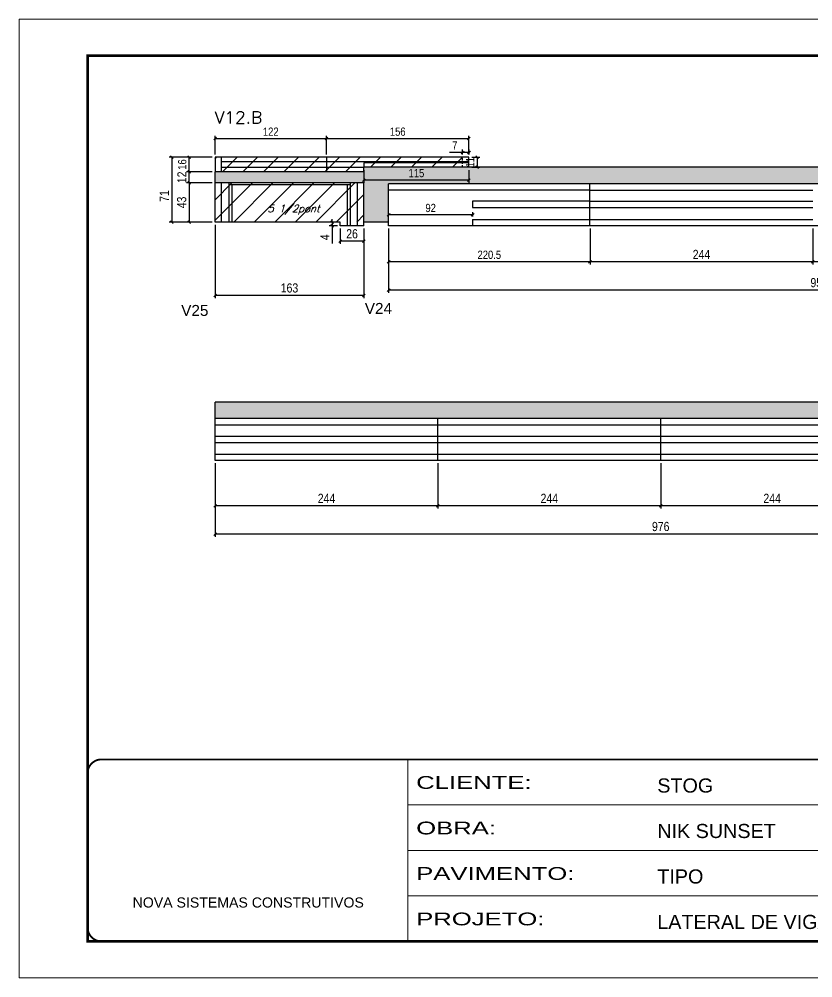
# Model space of a CAD drawing. Extents: x -10448 to -1189, y -11772 to 17235.
# Drawn here: x -7265 to -6396, y 11200 to 12250 of the extents above; entities that cross this region are included whole.
import ezdxf

# ---------------------------------------------------------------- set-up
doc = ezdxf.new("R2010")
doc.units = 0
for name, pattern in [('CONTINUO', [0]), ('DASHED', [0.75, 0.5, -0.25]), ('HIDDEN', [0.375, 0.25, -0.125])]:
    doc.linetypes.add(name, pattern=pattern)
for name, color, linetype in [('5', 5, 'Continuous'), ('COTA', 241, 'Continuous'), ('Painéis', 200, 'Continuous'), ('Reaproveitamento', 251, 'Continuous'), ('SARR_2.2x7', 40, 'Continuous'), ('SARR_3.5x7', 81, 'Continuous'), ('SARR_EDITAR', 141, 'Continuous'), ('texto', 7, 'Continuous')]:
    doc.layers.add(name, color=color, linetype=linetype)
for name, color, linetype, lineweight in [('Folhas', 255, 'Continuous', 9), ('SARRAFO DE PRESSAO', 251, 'DASHED', 9), ('Texto Seção', 7, 'Continuous', 15)]:
    doc.layers.add(name, color=color, linetype=linetype, lineweight=lineweight)
doc.styles.add('ARIAL', font='arial.ttf')
doc.styles.add('COTA TECNICA', font='techl___.ttf', dxfattribs={"height": 10})
doc.styles.add('COTA TECNICA-50', font='techl___.ttf', dxfattribs={"height": 9})
doc.styles.add('REGUA-120', font='ROMANS.shx', dxfattribs={"height": 15})
doc.styles.add('Romans', font='romans.shx')
doc.styles.get("Standard").update_dxf_attribs({"font": 'arial.ttf'})
doc.styles.add('Tecnologia', font='')
doc.styles.get('Tecnologia').set_extended_font_data('Forgotten Futurist')
doc.dimstyles.new('COTA PAINEL-50', dxfattribs={"dimtxt": 9, "dimasz": 3, "dimexe": 3, "dimexo": 3, "dimgap": 3, "dimtad": 1, "dimdec": 1, "dimzin": 12, "dimdsep": 46, "dimtxsty": 'COTA TECNICA-50', "dimblk1": 'OBLIQUE', "dimblk2": 'OBLIQUE', "dimsah": 1, "dimcen": 0.9, "dimclrd": 4, "dimclre": 4, "dimclrt": 240, "dimadec": 1, "dimazin": 3, "dimtfac": 1, "dimtdec": 1, "dimtmove": 0, "dimatfit": 3, "dimfxl": 1, "dimtolj": 1, "dimtzin": 12, "dimarcsym": 0})
doc.dimstyles.new('PAINEL', dxfattribs={"dimtxt": 10, "dimasz": 3, "dimexe": 3, "dimexo": 3, "dimgap": 3, "dimtad": 1, "dimdec": 1, "dimzin": 12, "dimdsep": 46, "dimtxsty": 'COTA TECNICA', "dimblk1": 'OBLIQUE', "dimblk2": 'OBLIQUE', "dimsah": 1, "dimcen": 0.9, "dimclrd": 4, "dimclre": 4, "dimclrt": 240, "dimadec": 1, "dimazin": 3, "dimtfac": 1, "dimtdec": 1, "dimtmove": 0, "dimatfit": 3, "dimfxl": 1, "dimtolj": 1, "dimtzin": 12, "dimarcsym": 0})
pattern_1 = [(45, (-139455.783, -6910.226), (-11.2253202, 11.2253202), [])]

# ---------------------------------------------------------------- blocks, each defined once
blk = doc.blocks.new('9999999999')
at = {"color": 30, "linetype": 'CONTINUO'}
for p, q in [((98564.6, 34230.2), (98564.6, 34429.4)), ((98564.6, 34379.6), (99584, 34379.6)), ((98564.6, 34329.8), (99488, 34329.8)), ((98564.6, 34280), (99488, 34280))]:
    blk.add_line(p, q, dxfattribs=at)
at = {"color": 30, "linetype": 'CONTINUO', "const_width": 2}
blk.add_lwpolyline([(99584, 34230.2), (99584, 34414.4, 0.414214), (99569, 34429.4), (98229, 34429.4, 0.414214), (98214, 34414.4), (98214, 34245.2, 0.414214), (98229, 34230.2), (99584, 34230.2)], format="xyb", dxfattribs=at)
at = {"layer": 'Folhas'}
blk.add_lwpolyline([(98139, 34190.2), (99624, 34190.2), (99624, 35240.2), (98139, 35240.2)], close=True, dxfattribs=at)
at = {"layer": 'Folhas', "color": 30, "const_width": 3}
blk.add_lwpolyline([(98214, 34230.2), (99584, 34230.2), (99584, 35200.2), (98214, 35200.2)], close=True, dxfattribs=at)
at = {"color": 7, "linetype": 'Continuous', "ltscale": 5, "style": 'ARIAL'}
for s, height, p in [('STOG', 15.48, (98837.7, 34393.1)), ('NIK SUNSET', 15.48, (98837.7, 34343.3)), ('TIPO', 15.48, (98837.7, 34293.5)), ('NOVA SISTEMAS CONSTRUTIVOS', 11.059, (98263.2, 34267.2)), ('LATERAL DE VIGA - ADITIVO', 15.483, (98837.7, 34243.7))]:
    blk.add_text(s, height=height, dxfattribs=at).set_placement(p)
at = {"layer": 'Folhas', "color": 7, "style": 'Tecnologia', "width": 1.5}
for s, p in [('CLIENTE:', (98573.7, 34397.2)), ('OBRA:', (98573.7, 34347.3)), ('PAVIMENTO:', (98573.7, 34297.5)), ('PROJETO:', (98573.7, 34247.7))]:
    blk.add_text(s, height=14, dxfattribs=at).set_placement(p)
blk = doc.blocks.new('_Oblique')
at = {"color": 0, "linetype": 'ByBlock', "lineweight": -2}
blk.add_line((-0.5, -0.5), (0.5, 0.5), dxfattribs=at)
blk = doc.blocks.new('*D442')
at = {"layer": 'COTA', "color": 4, "linetype": 'ByBlock', "lineweight": -2, "transparency": 16777216}
for p, q in [((-6562.3, 11763.6), (-6562.3, 11714)), ((-6318.3, 11763.6), (-6318.3, 11714)), ((-6318.3, 11717), (-6562.3, 11717))]:
    blk.add_line(p, q, dxfattribs=at)
at = {"layer": 'Defpoints', "color": 0, "linetype": 'ByBlock', "transparency": 16777216}
for p in [(-6562.3, 11766.6), (-6318.3, 11766.6), (-6562.3, 11717)]:
    blk.add_point(p, dxfattribs=at)
at = {"layer": 'COTA', "color": 4, "linetype": 'ByBlock', "lineweight": -2, "transparency": 16777216, "xscale": 3, "yscale": 3, "zscale": 3, "rotation": 180}
blk.add_blockref('_Oblique', (-6562.3, 11717), dxfattribs=at)
at = {"layer": 'COTA', "color": 4, "linetype": 'ByBlock', "lineweight": -2, "transparency": 16777216, "xscale": 3, "yscale": 3, "zscale": 3}
blk.add_blockref('_Oblique', (-6318.3, 11717), dxfattribs=at)
at = {"layer": 'COTA', "color": 240, "linetype": 'ByBlock', "transparency": 16777216, "insert": (-6440.3, 11725.1), "char_height": 10, "attachment_point": 5, "style": 'COTA TECNICA'}
blk.add_mtext('\\A1;244', dxfattribs=at)
blk = doc.blocks.new('*D443')
at = {"layer": 'COTA', "color": 4, "linetype": 'ByBlock', "lineweight": -2, "transparency": 16777216}
for p, q in [((-7050.3, 11763.6), (-7050.3, 11683)), ((-6074.3, 11763.6), (-6074.3, 11683)), ((-6074.3, 11686), (-7050.3, 11686))]:
    blk.add_line(p, q, dxfattribs=at)
at = {"layer": 'Defpoints', "color": 0, "linetype": 'ByBlock', "transparency": 16777216}
for p in [(-7050.3, 11766.6), (-6074.3, 11766.6), (-7050.3, 11686)]:
    blk.add_point(p, dxfattribs=at)
at = {"layer": 'COTA', "color": 4, "linetype": 'ByBlock', "lineweight": -2, "transparency": 16777216, "xscale": 3, "yscale": 3, "zscale": 3, "rotation": 180}
blk.add_blockref('_Oblique', (-7050.3, 11686), dxfattribs=at)
at = {"layer": 'COTA', "color": 4, "linetype": 'ByBlock', "lineweight": -2, "transparency": 16777216, "xscale": 3, "yscale": 3, "zscale": 3}
blk.add_blockref('_Oblique', (-6074.3, 11686), dxfattribs=at)
at = {"layer": 'COTA', "color": 240, "linetype": 'ByBlock', "transparency": 16777216, "insert": (-6562.3, 11694.2), "char_height": 10, "attachment_point": 5, "style": 'COTA TECNICA'}
blk.add_mtext('\\A1;976', dxfattribs=at)
blk = doc.blocks.new('*D444')
at = {"layer": 'COTA', "color": 4, "linetype": 'ByBlock', "lineweight": -2, "transparency": 16777216}
for p, q in [((-6806.3, 11741.6), (-6806.3, 11714)), ((-7050.3, 11729.3), (-7050.3, 11714)), ((-6806.3, 11717), (-7050.3, 11717))]:
    blk.add_line(p, q, dxfattribs=at)
at = {"layer": 'Defpoints', "color": 0, "linetype": 'ByBlock', "transparency": 16777216}
for p in [(-6806.3, 11744.6), (-7050.3, 11732.3), (-7050.3, 11717)]:
    blk.add_point(p, dxfattribs=at)
at = {"layer": 'COTA', "color": 4, "linetype": 'ByBlock', "lineweight": -2, "transparency": 16777216, "xscale": 3, "yscale": 3, "zscale": 3, "rotation": 180}
blk.add_blockref('_Oblique', (-7050.3, 11717), dxfattribs=at)
at = {"layer": 'COTA', "color": 4, "linetype": 'ByBlock', "lineweight": -2, "transparency": 16777216, "xscale": 3, "yscale": 3, "zscale": 3}
blk.add_blockref('_Oblique', (-6806.3, 11717), dxfattribs=at)
at = {"layer": 'COTA', "color": 240, "linetype": 'ByBlock', "transparency": 16777216, "insert": (-6928.3, 11725.1), "char_height": 10, "attachment_point": 5, "style": 'COTA TECNICA'}
blk.add_mtext('\\A1;244', dxfattribs=at)
blk = doc.blocks.new('*D478')
at = {"layer": 'COTA', "color": 4, "linetype": 'ByBlock', "lineweight": -2, "transparency": 16777216}
for p, q in [((-6806.3, 11763.6), (-6806.3, 11714)), ((-6562.3, 11763.6), (-6562.3, 11714)), ((-6562.3, 11717), (-6806.3, 11717))]:
    blk.add_line(p, q, dxfattribs=at)
at = {"layer": 'Defpoints', "color": 0, "linetype": 'ByBlock', "transparency": 16777216}
for p in [(-6806.3, 11766.6), (-6562.3, 11766.6), (-6806.3, 11717)]:
    blk.add_point(p, dxfattribs=at)
at = {"layer": 'COTA', "color": 4, "linetype": 'ByBlock', "lineweight": -2, "transparency": 16777216, "xscale": 3, "yscale": 3, "zscale": 3, "rotation": 180}
blk.add_blockref('_Oblique', (-6806.3, 11717), dxfattribs=at)
at = {"layer": 'COTA', "color": 4, "linetype": 'ByBlock', "lineweight": -2, "transparency": 16777216, "xscale": 3, "yscale": 3, "zscale": 3}
blk.add_blockref('_Oblique', (-6562.3, 11717), dxfattribs=at)
at = {"layer": 'COTA', "color": 240, "linetype": 'ByBlock', "transparency": 16777216, "insert": (-6684.3, 11725.1), "char_height": 10, "attachment_point": 5, "style": 'COTA TECNICA'}
blk.add_mtext('\\A1;244', dxfattribs=at)
blk = doc.blocks.new('*D449')
at = {"layer": 'COTA', "color": 4, "linetype": 'ByBlock', "lineweight": -2, "transparency": 16777216}
for p, q in [((-6395.7, 12020.7), (-6395.7, 11981.2)), ((-6151.7, 12020.7), (-6151.7, 11981.2)), ((-6151.7, 11984.2), (-6395.7, 11984.2))]:
    blk.add_line(p, q, dxfattribs=at)
at = {"layer": 'Defpoints', "color": 0, "linetype": 'ByBlock', "transparency": 16777216}
for p in [(-6395.7, 12023.7), (-6151.7, 12023.7), (-6395.7, 11984.2)]:
    blk.add_point(p, dxfattribs=at)
at = {"layer": 'COTA', "color": 4, "linetype": 'ByBlock', "lineweight": -2, "transparency": 16777216, "xscale": 3, "yscale": 3, "zscale": 3, "rotation": 180}
blk.add_blockref('_Oblique', (-6395.7, 11984.2), dxfattribs=at)
at = {"layer": 'COTA', "color": 4, "linetype": 'ByBlock', "lineweight": -2, "transparency": 16777216, "xscale": 3, "yscale": 3, "zscale": 3}
blk.add_blockref('_Oblique', (-6151.7, 11984.2), dxfattribs=at)
at = {"layer": 'COTA', "color": 240, "linetype": 'ByBlock', "transparency": 16777216, "insert": (-6273.7, 11992.2), "char_height": 10, "attachment_point": 5, "style": 'COTA TECNICA'}
blk.add_mtext('\\A1;244', dxfattribs=at)
blk = doc.blocks.new('*D450')
at = {"layer": 'COTA', "color": 4, "linetype": 'ByBlock', "lineweight": -2, "transparency": 16777216}
for p, q in [((-6860.2, 12020.7), (-6860.2, 11950.2)), ((-5907.7, 12020.7), (-5907.7, 11950.2)), ((-5907.7, 11953.2), (-6860.2, 11953.2))]:
    blk.add_line(p, q, dxfattribs=at)
at = {"layer": 'Defpoints', "color": 0, "linetype": 'ByBlock', "transparency": 16777216}
for p in [(-6860.2, 12023.7), (-5907.7, 12023.7), (-6860.2, 11953.2)]:
    blk.add_point(p, dxfattribs=at)
at = {"layer": 'COTA', "color": 4, "linetype": 'ByBlock', "lineweight": -2, "transparency": 16777216, "xscale": 3, "yscale": 3, "zscale": 3, "rotation": 180}
blk.add_blockref('_Oblique', (-6860.2, 11953.2), dxfattribs=at)
at = {"layer": 'COTA', "color": 4, "linetype": 'ByBlock', "lineweight": -2, "transparency": 16777216, "xscale": 3, "yscale": 3, "zscale": 3}
blk.add_blockref('_Oblique', (-5907.7, 11953.2), dxfattribs=at)
at = {"layer": 'COTA', "color": 240, "linetype": 'ByBlock', "transparency": 16777216, "insert": (-6384, 11961.3), "char_height": 10, "attachment_point": 5, "style": 'COTA TECNICA'}
blk.add_mtext('\\A1;952.5', dxfattribs=at)
blk = doc.blocks.new('*D451')
at = {"layer": 'COTA', "color": 4, "linetype": 'ByBlock', "lineweight": -2, "transparency": 16777216}
for p, q in [((-6639.7, 12020.7), (-6639.7, 11981.2)), ((-6395.7, 12020.7), (-6395.7, 11981.2)), ((-6395.7, 11984.2), (-6639.7, 11984.2))]:
    blk.add_line(p, q, dxfattribs=at)
at = {"layer": 'Defpoints', "color": 0, "linetype": 'ByBlock', "transparency": 16777216}
for p in [(-6639.7, 12023.7), (-6395.7, 12023.7), (-6639.7, 11984.2)]:
    blk.add_point(p, dxfattribs=at)
at = {"layer": 'COTA', "color": 4, "linetype": 'ByBlock', "lineweight": -2, "transparency": 16777216, "xscale": 3, "yscale": 3, "zscale": 3, "rotation": 180}
blk.add_blockref('_Oblique', (-6639.7, 11984.2), dxfattribs=at)
at = {"layer": 'COTA', "color": 4, "linetype": 'ByBlock', "lineweight": -2, "transparency": 16777216, "xscale": 3, "yscale": 3, "zscale": 3}
blk.add_blockref('_Oblique', (-6395.7, 11984.2), dxfattribs=at)
at = {"layer": 'COTA', "color": 240, "linetype": 'ByBlock', "transparency": 16777216, "insert": (-6517.7, 11992.2), "char_height": 10, "attachment_point": 5, "style": 'COTA TECNICA'}
blk.add_mtext('\\A1;244', dxfattribs=at)
blk = doc.blocks.new('*D461')
at = {"layer": 'COTA', "color": 4, "linetype": 'ByBlock', "lineweight": -2, "transparency": 16777216}
for p, q in [((-7050.3, 12024.7), (-7050.3, 11944.3)), ((-6887.3, 12020.7), (-6887.3, 11944.3)), ((-6887.3, 11947.3), (-7050.3, 11947.3))]:
    blk.add_line(p, q, dxfattribs=at)
at = {"layer": 'Defpoints', "color": 0, "linetype": 'ByBlock', "transparency": 16777216}
for p in [(-7050.3, 12027.7), (-6887.3, 12023.7), (-7050.3, 11947.3)]:
    blk.add_point(p, dxfattribs=at)
at = {"layer": 'COTA', "color": 4, "linetype": 'ByBlock', "lineweight": -2, "transparency": 16777216, "xscale": 3, "yscale": 3, "zscale": 3, "rotation": 180}
blk.add_blockref('_Oblique', (-7050.3, 11947.3), dxfattribs=at)
at = {"layer": 'COTA', "color": 4, "linetype": 'ByBlock', "lineweight": -2, "transparency": 16777216, "xscale": 3, "yscale": 3, "zscale": 3}
blk.add_blockref('_Oblique', (-6887.3, 11947.3), dxfattribs=at)
at = {"layer": 'COTA', "color": 240, "linetype": 'ByBlock', "transparency": 16777216, "insert": (-6968.8, 11955.5), "char_height": 10, "attachment_point": 5, "style": 'COTA TECNICA'}
blk.add_mtext('\\A1;163', dxfattribs=at)
blk = doc.blocks.new('*D426')
at = {"layer": 'COTA', "color": 4, "linetype": 'ByBlock', "lineweight": -2, "transparency": 16777216}
for p, q in [((-7053.3, 12070.7), (-7081.6, 12070.7)), ((-7078.6, 12070.7), (-7078.6, 12027.7)), ((-7053.3, 12027.7), (-7081.6, 12027.7))]:
    blk.add_line(p, q, dxfattribs=at)
at = {"layer": 'Defpoints', "color": 0, "linetype": 'ByBlock', "transparency": 16777216}
for p in [(-7050.3, 12070.7), (-7078.6, 12027.7), (-7050.3, 12027.7)]:
    blk.add_point(p, dxfattribs=at)
at = {"layer": 'COTA', "color": 4, "linetype": 'ByBlock', "lineweight": -2, "transparency": 16777216, "xscale": 3, "yscale": 3, "zscale": 3}
for p, rotation in [((-7078.6, 12070.7), 90), ((-7078.6, 12027.7), 270)]:
    blk.add_blockref('_Oblique', p, dxfattribs=dict(at, rotation=rotation))
at = {"layer": 'COTA', "color": 240, "linetype": 'ByBlock', "transparency": 16777216, "insert": (-7086.8, 12049.2), "char_height": 10, "attachment_point": 5, "rotation": 90, "style": 'COTA TECNICA'}
blk.add_mtext('\\A1;43', dxfattribs=at)
blk = doc.blocks.new('*D427')
at = {"layer": 'COTA', "color": 4, "linetype": 'ByBlock', "lineweight": -2, "transparency": 16777216}
for p, q in [((-7053.3, 12082.7), (-7081.6, 12082.7)), ((-7078.6, 12070.7), (-7078.6, 12082.7)), ((-7053.3, 12070.7), (-7081.6, 12070.7))]:
    blk.add_line(p, q, dxfattribs=at)
at = {"layer": 'Defpoints', "color": 0, "linetype": 'ByBlock', "transparency": 16777216}
for p in [(-7078.6, 12082.7), (-7050.3, 12082.7), (-7050.3, 12070.7)]:
    blk.add_point(p, dxfattribs=at)
at = {"layer": 'COTA', "color": 4, "linetype": 'ByBlock', "lineweight": -2, "transparency": 16777216, "xscale": 3, "yscale": 3, "zscale": 3}
for p, rotation in [((-7078.6, 12082.7), 90), ((-7078.6, 12070.7), 270)]:
    blk.add_blockref('_Oblique', p, dxfattribs=dict(at, rotation=rotation))
at = {"layer": 'COTA', "color": 240, "linetype": 'ByBlock', "transparency": 16777216, "insert": (-7086.6, 12076.7), "char_height": 10, "attachment_point": 5, "rotation": 90, "style": 'COTA TECNICA'}
blk.add_mtext('\\A1;12', dxfattribs=at)
blk = doc.blocks.new('*D428')
at = {"layer": 'COTA', "color": 4, "linetype": 'ByBlock', "lineweight": -2, "transparency": 16777216}
for p, q in [((-7053.3, 12098.7), (-7100.7, 12098.7)), ((-7097.7, 12098.7), (-7097.7, 12027.7)), ((-7053.3, 12027.7), (-7100.7, 12027.7))]:
    blk.add_line(p, q, dxfattribs=at)
at = {"layer": 'Defpoints', "color": 0, "linetype": 'ByBlock', "transparency": 16777216}
for p in [(-7050.3, 12098.7), (-7097.7, 12027.7), (-7050.3, 12027.7)]:
    blk.add_point(p, dxfattribs=at)
at = {"layer": 'COTA', "color": 4, "linetype": 'ByBlock', "lineweight": -2, "transparency": 16777216, "xscale": 3, "yscale": 3, "zscale": 3}
for p, rotation in [((-7097.7, 12098.7), 90), ((-7097.7, 12027.7), 270)]:
    blk.add_blockref('_Oblique', p, dxfattribs=dict(at, rotation=rotation))
at = {"layer": 'COTA', "color": 240, "linetype": 'ByBlock', "transparency": 16777216, "insert": (-7105.8, 12056.2), "char_height": 10, "attachment_point": 5, "rotation": 90, "style": 'COTA TECNICA'}
blk.add_mtext('\\A1;71', dxfattribs=at)
blk = doc.blocks.new('*D462')
at = {"layer": 'COTA', "color": 4, "linetype": 'ByBlock', "lineweight": -2, "transparency": 16777216}
for p, q in [((-7053.3, 12098.7), (-7081.6, 12098.7)), ((-7078.6, 12082.7), (-7078.6, 12098.7)), ((-7053.3, 12082.7), (-7081.6, 12082.7))]:
    blk.add_line(p, q, dxfattribs=at)
at = {"layer": 'Defpoints', "color": 0, "linetype": 'ByBlock', "transparency": 16777216}
for p in [(-7078.6, 12098.7), (-7050.3, 12098.7), (-7050.3, 12082.7)]:
    blk.add_point(p, dxfattribs=at)
at = {"layer": 'COTA', "color": 4, "linetype": 'ByBlock', "lineweight": -2, "transparency": 16777216, "xscale": 3, "yscale": 3, "zscale": 3}
for p, rotation in [((-7078.6, 12098.7), 90), ((-7078.6, 12082.7), 270)]:
    blk.add_blockref('_Oblique', p, dxfattribs=dict(at, rotation=rotation))
at = {"layer": 'COTA', "color": 240, "linetype": 'ByBlock', "transparency": 16777216, "insert": (-7086.2, 12090.7), "char_height": 9, "attachment_point": 5, "rotation": 90, "style": 'COTA TECNICA-50'}
blk.add_mtext('\\A1;16', dxfattribs=at)
blk = doc.blocks.new('*D463')
at = {"layer": 'COTA', "color": 4, "linetype": 'ByBlock', "lineweight": -2, "transparency": 16777216}
for p, q in [((-6860.2, 12020.7), (-6860.2, 11981.2)), ((-6639.7, 12020.7), (-6639.7, 11981.2)), ((-6639.7, 11984.2), (-6860.2, 11984.2))]:
    blk.add_line(p, q, dxfattribs=at)
at = {"layer": 'Defpoints', "color": 0, "linetype": 'ByBlock', "transparency": 16777216}
for p in [(-6860.2, 12023.7), (-6639.7, 12023.7), (-6860.2, 11984.2)]:
    blk.add_point(p, dxfattribs=at)
at = {"layer": 'COTA', "color": 4, "linetype": 'ByBlock', "lineweight": -2, "transparency": 16777216, "xscale": 3, "yscale": 3, "zscale": 3, "rotation": 180}
blk.add_blockref('_Oblique', (-6860.2, 11984.2), dxfattribs=at)
at = {"layer": 'COTA', "color": 4, "linetype": 'ByBlock', "lineweight": -2, "transparency": 16777216, "xscale": 3, "yscale": 3, "zscale": 3}
blk.add_blockref('_Oblique', (-6639.7, 11984.2), dxfattribs=at)
at = {"layer": 'COTA', "color": 240, "linetype": 'ByBlock', "transparency": 16777216, "insert": (-6750, 11991.8), "char_height": 9, "attachment_point": 5, "style": 'COTA TECNICA-50'}
blk.add_mtext('\\A1;220.5', dxfattribs=at)
blk = doc.blocks.new('*D464')
at = {"layer": 'COTA', "color": 4, "linetype": 'ByBlock', "lineweight": -2, "transparency": 16777216}
for p, q in [((-7050.3, 12101.7), (-7050.3, 12122.1)), ((-7050.3, 12119.1), (-6928.3, 12119.1)), ((-6928.3, 12101.7), (-6928.3, 12122.1))]:
    blk.add_line(p, q, dxfattribs=at)
at = {"layer": 'Defpoints', "color": 0, "linetype": 'ByBlock', "transparency": 16777216}
for p in [(-6928.3, 12119.1), (-7050.3, 12098.7), (-6928.3, 12098.7)]:
    blk.add_point(p, dxfattribs=at)
at = {"layer": 'COTA', "color": 4, "linetype": 'ByBlock', "lineweight": -2, "transparency": 16777216, "xscale": 3, "yscale": 3, "zscale": 3, "rotation": 180}
blk.add_blockref('_Oblique', (-7050.3, 12119.1), dxfattribs=at)
at = {"layer": 'COTA', "color": 4, "linetype": 'ByBlock', "lineweight": -2, "transparency": 16777216, "xscale": 3, "yscale": 3, "zscale": 3}
blk.add_blockref('_Oblique', (-6928.3, 12119.1), dxfattribs=at)
at = {"layer": 'COTA', "color": 240, "linetype": 'ByBlock', "transparency": 16777216, "insert": (-6989.3, 12126.7), "char_height": 9, "attachment_point": 5, "style": 'COTA TECNICA-50'}
blk.add_mtext('\\A1;122', dxfattribs=at)
blk = doc.blocks.new('*D465')
at = {"layer": 'COTA', "color": 4, "linetype": 'ByBlock', "lineweight": -2, "transparency": 16777216}
for p, q in [((-6928.3, 12101.7), (-6928.3, 12122.1)), ((-6928.3, 12119.1), (-6772.3, 12119.1)), ((-6772.3, 12101.7), (-6772.3, 12122.1))]:
    blk.add_line(p, q, dxfattribs=at)
at = {"layer": 'Defpoints', "color": 0, "linetype": 'ByBlock', "transparency": 16777216}
for p in [(-6772.3, 12119.1), (-6928.3, 12098.7), (-6772.3, 12098.7)]:
    blk.add_point(p, dxfattribs=at)
at = {"layer": 'COTA', "color": 4, "linetype": 'ByBlock', "lineweight": -2, "transparency": 16777216, "xscale": 3, "yscale": 3, "zscale": 3, "rotation": 180}
blk.add_blockref('_Oblique', (-6928.3, 12119.1), dxfattribs=at)
at = {"layer": 'COTA', "color": 4, "linetype": 'ByBlock', "lineweight": -2, "transparency": 16777216, "xscale": 3, "yscale": 3, "zscale": 3}
blk.add_blockref('_Oblique', (-6772.3, 12119.1), dxfattribs=at)
at = {"layer": 'COTA', "color": 240, "linetype": 'ByBlock', "transparency": 16777216, "insert": (-6850.3, 12126.7), "char_height": 9, "attachment_point": 5, "style": 'COTA TECNICA-50'}
blk.add_mtext('\\A1;156', dxfattribs=at)
blk = doc.blocks.new('*D466')
at = {"layer": 'COTA', "color": 4, "linetype": 'ByBlock', "lineweight": -2, "transparency": 16777216}
for p, q in [((-6769.3, 12098.7), (-6760.3, 12098.7)), ((-6763.3, 12098.7), (-6763.3, 12087.7)), ((-6769.3, 12087.7), (-6760.3, 12087.7))]:
    blk.add_line(p, q, dxfattribs=at)
at = {"layer": 'Defpoints', "color": 0, "linetype": 'ByBlock', "transparency": 16777216}
for p in [(-6772.3, 12098.7), (-6772.3, 12087.7), (-6763.3, 12087.7)]:
    blk.add_point(p, dxfattribs=at)
at = {"layer": 'COTA', "color": 4, "linetype": 'ByBlock', "lineweight": -2, "transparency": 16777216, "xscale": 3, "yscale": 3, "zscale": 3}
for p, rotation in [((-6763.3, 12098.7), 90), ((-6763.3, 12087.7), 270)]:
    blk.add_blockref('_Oblique', p, dxfattribs=dict(at, rotation=rotation))
at = {"layer": 'COTA', "color": 240, "linetype": 'ByBlock', "transparency": 16777216, "insert": (-6770.9, 12093.2), "char_height": 9, "attachment_point": 5, "rotation": 90, "style": 'COTA TECNICA-50'}
blk.add_mtext('\\A1;11', dxfattribs=at)
blk = doc.blocks.new('*D467')
at = {"layer": 'COTA', "color": 4, "linetype": 'ByBlock', "lineweight": -2, "transparency": 16777216}
for p, q in [((-6887.3, 12084.7), (-6887.3, 12070.7)), ((-6772.3, 12084.7), (-6772.3, 12070.7)), ((-6772.3, 12073.7), (-6887.3, 12073.7))]:
    blk.add_line(p, q, dxfattribs=at)
at = {"layer": 'Defpoints', "color": 0, "linetype": 'ByBlock', "transparency": 16777216}
for p in [(-6887.3, 12087.7), (-6772.3, 12087.7), (-6887.3, 12073.7)]:
    blk.add_point(p, dxfattribs=at)
at = {"layer": 'COTA', "color": 4, "linetype": 'ByBlock', "lineweight": -2, "transparency": 16777216, "xscale": 3, "yscale": 3, "zscale": 3, "rotation": 180}
blk.add_blockref('_Oblique', (-6887.3, 12073.7), dxfattribs=at)
at = {"layer": 'COTA', "color": 4, "linetype": 'ByBlock', "lineweight": -2, "transparency": 16777216, "xscale": 3, "yscale": 3, "zscale": 3}
blk.add_blockref('_Oblique', (-6772.3, 12073.7), dxfattribs=at)
at = {"layer": 'COTA', "color": 240, "linetype": 'ByBlock', "transparency": 16777216, "insert": (-6829.8, 12081.3), "char_height": 9, "attachment_point": 5, "style": 'COTA TECNICA-50'}
blk.add_mtext('\\A1;115', dxfattribs=at)
blk = doc.blocks.new('*D468')
at = {"layer": 'COTA', "color": 4, "linetype": 'ByBlock', "lineweight": -2, "transparency": 16777216}
for p, q in [((-6779.2, 12101.7), (-6779.2, 12107)), ((-6772.2, 12101.7), (-6772.2, 12107)), ((-6779.2, 12104), (-6793.4, 12104)), ((-6772.2, 12104), (-6779.2, 12104))]:
    blk.add_line(p, q, dxfattribs=at)
at = {"layer": 'Defpoints', "color": 0, "linetype": 'ByBlock', "transparency": 16777216}
for p in [(-6779.2, 12104), (-6779.2, 12098.7), (-6772.2, 12098.7)]:
    blk.add_point(p, dxfattribs=at)
at = {"layer": 'COTA', "color": 4, "linetype": 'ByBlock', "lineweight": -2, "transparency": 16777216, "xscale": 3, "yscale": 3, "zscale": 3, "rotation": 180}
blk.add_blockref('_Oblique', (-6779.2, 12104), dxfattribs=at)
at = {"layer": 'COTA', "color": 4, "linetype": 'ByBlock', "lineweight": -2, "transparency": 16777216, "xscale": 3, "yscale": 3, "zscale": 3}
blk.add_blockref('_Oblique', (-6772.2, 12104), dxfattribs=at)
at = {"layer": 'COTA', "color": 240, "linetype": 'ByBlock', "transparency": 16777216, "insert": (-6787.8, 12111.6), "char_height": 9, "attachment_point": 5, "style": 'COTA TECNICA-50'}
blk.add_mtext('\\A1;7', dxfattribs=at)
blk = doc.blocks.new('*D480')
at = {"layer": 'COTA', "color": 4, "linetype": 'ByBlock', "lineweight": -2, "transparency": 16777216}
for p, q in [((-6860.2, 12033.7), (-6860.2, 12038.5)), ((-6768.2, 12035.5), (-6860.2, 12035.5)), ((-6768.2, 12033.7), (-6768.2, 12038.5))]:
    blk.add_line(p, q, dxfattribs=at)
at = {"layer": 'Defpoints', "color": 0, "linetype": 'ByBlock', "transparency": 16777216}
for p in [(-6860.2, 12035.5), (-6860.2, 12030.7), (-6768.2, 12030.7)]:
    blk.add_point(p, dxfattribs=at)
at = {"layer": 'COTA', "color": 4, "linetype": 'ByBlock', "lineweight": -2, "transparency": 16777216, "xscale": 3, "yscale": 3, "zscale": 3, "rotation": 180}
blk.add_blockref('_Oblique', (-6860.2, 12035.5), dxfattribs=at)
at = {"layer": 'COTA', "color": 4, "linetype": 'ByBlock', "lineweight": -2, "transparency": 16777216, "xscale": 3, "yscale": 3, "zscale": 3}
blk.add_blockref('_Oblique', (-6768.2, 12035.5), dxfattribs=at)
at = {"layer": 'COTA', "color": 240, "linetype": 'ByBlock', "transparency": 16777216, "insert": (-6814.2, 12043.1), "char_height": 9, "attachment_point": 5, "style": 'COTA TECNICA-50'}
blk.add_mtext('\\A1;92', dxfattribs=at)
blk = doc.blocks.new('*D459')
at = {"layer": 'COTA', "color": 4, "lineweight": -2, "transparency": 16777216}
for p, q in [((-6913.3, 12020.7), (-6913.3, 12003.7)), ((-6887.3, 12020.7), (-6887.3, 12003.7)), ((-6887.3, 12006.7), (-6913.3, 12006.7))]:
    blk.add_line(p, q, dxfattribs=at)
at = {"layer": 'Defpoints', "color": 0, "transparency": 16777216}
for p in [(-6913.3, 12023.7), (-6887.3, 12023.7), (-6913.3, 12006.7)]:
    blk.add_point(p, dxfattribs=at)
at = {"layer": 'COTA', "color": 4, "lineweight": -2, "transparency": 16777216, "xscale": 3, "yscale": 3, "zscale": 3, "rotation": 180}
blk.add_blockref('_Oblique', (-6913.3, 12006.7), dxfattribs=at)
at = {"layer": 'COTA', "color": 4, "lineweight": -2, "transparency": 16777216, "xscale": 3, "yscale": 3, "zscale": 3}
blk.add_blockref('_Oblique', (-6887.3, 12006.7), dxfattribs=at)
at = {"layer": 'COTA', "color": 240, "transparency": 16777216, "insert": (-6900.3, 12014.8), "char_height": 10, "attachment_point": 5, "style": 'COTA TECNICA'}
blk.add_mtext('\\A1;26', dxfattribs=at)
blk = doc.blocks.new('*D460')
at = {"layer": 'COTA', "color": 4, "lineweight": -2, "transparency": 16777216}
for p, q in [((-6916.3, 12027.7), (-6925.2, 12027.7)), ((-6916.3, 12023.7), (-6925.2, 12023.7)), ((-6922.2, 12027.7), (-6922.2, 12030.7)), ((-6922.2, 12027.7), (-6922.2, 12023.7)), ((-6922.2, 12023.7), (-6922.2, 12004.4))]:
    blk.add_line(p, q, dxfattribs=at)
at = {"layer": 'Defpoints', "color": 0, "transparency": 16777216}
for p in [(-6922.2, 12023.7), (-6913.3, 12027.7), (-6913.3, 12023.7)]:
    blk.add_point(p, dxfattribs=at)
at = {"layer": 'COTA', "color": 4, "lineweight": -2, "transparency": 16777216, "xscale": 3, "yscale": 3, "zscale": 3}
for p, rotation in [((-6922.2, 12027.7), 270), ((-6922.2, 12023.7), 90)]:
    blk.add_blockref('_Oblique', p, dxfattribs=dict(at, rotation=rotation))
at = {"layer": 'COTA', "color": 240, "transparency": 16777216, "insert": (-6930.2, 12011.1), "char_height": 10, "attachment_point": 5, "rotation": 90, "style": 'COTA TECNICA'}
blk.add_mtext('\\A1;4', dxfattribs=at)

msp = doc.modelspace()

# ---------------------------------------------------------------- hatches: boundary and pattern name
at = {"layer": 'COTA', "linetype": 'ByBlock'}
h = msp.add_hatch(dxfattribs=at)
h.set_pattern_fill('AR-CONC', color=256, scale=0.03)
h.set_pattern_definition([(50, (-142653.7827, -20236.9024), (5.46554007, -0.47817257), [0.5715, -6.2865]), (355, (-142653.7827, -20236.9024), (-1.05730264, 5.73170536), [0.4572, -5.02921753]), (100.4514447, (-142653.327, -20236.942), (4.40823741, 5.25353256), [0.48570026, -5.34270734]), (46.1842, (-142653.783, -20235.3784), (8.13237123, -1.26126984), [0.85725, -9.42975]), (96.6355576, (-142653.105, -20235.4835), (7.122124, 7.42278374), [0.7285507, -8.01406824]), (351.184151, (-142653.783, -20235.378), (7.122124, 7.42278374), [0.685799, -7.54379196]), (21, (-142653.0207, -20235.7594), (4.54843174, -3.06795595), [0.5715, -6.2865]), (326, (-142653.0207, -20235.7594), (1.85406085, 5.52563898), [0.4572, -5.0292]), (71.451445, (-142652.6417, -20236.015), (6.40249258, 2.45768307), [0.48570026, -5.34269813]), (37.5, (-142653.7827, -20236.9024), (0.092658098, 2.536651166), [0, -4.96824, 0, -5.1054, 0, -5.04825]), (7.5, (-142653.7827, -20236.9024), (2.004589875, 3.005417245), [0, -2.91084, 0, -4.85394, 0, -1.92405]), (327.5, (-142655.482, -20236.9024), (4.067717855, -0.17186232), [0, -1.905, 0, -5.9436, 0, -7.8867]), (317.5, (-142656.244, -20236.9024), (4.44387544, 0.76279473), [0, -2.4765, 0, -3.94716, 0, -5.6007])])
h.paths.add_polyline_path([(-6772.28, 12087.67), (-6887.28, 12087.67), (-6887.28, 12082.67), (-7050.28, 12082.67), (-7050.28, 12070.67), (-6887.28, 12070.67), (-6887.28, 12027.67), (-6860.24, 12027.67), (-6860.24, 12069.67), (-5907.74, 12069.67), (-5907.74, 12087.67)])
h = msp.add_hatch(dxfattribs=at)
h.set_pattern_fill('AR-CONC', color=256, scale=0.03)
h.set_pattern_definition([(50, (-142820.318, -20745.2), (5.46554007, -0.47817257), [0.5715, -6.2865]), (355, (-142820.318, -20745.2), (-1.05730264, 5.73170536), [0.4572, -5.02921753]), (100.4514447, (-142819.8623, -20745.24), (4.40823741, 5.25353256), [0.48570026, -5.34270734]), (46.1842, (-142820.318, -20743.676), (8.13237123, -1.26126984), [0.85725, -9.42975]), (96.6355576, (-142819.64, -20743.781), (7.122124, 7.42278374), [0.7285507, -8.01406824]), (351.184151, (-142820.318, -20743.676), (7.122124, 7.42278374), [0.685799, -7.54379196]), (21, (-142819.556, -20744.057), (4.54843174, -3.06795595), [0.5715, -6.2865]), (326, (-142819.556, -20744.057), (1.85406085, 5.52563898), [0.4572, -5.0292]), (71.451445, (-142819.177, -20744.3126), (6.40249258, 2.45768307), [0.48570026, -5.34269813]), (37.5, (-142820.3178, -20745.2), (0.092658098, 2.536651166), [0, -4.96824, 0, -5.1054, 0, -5.04825]), (7.5, (-142820.3178, -20745.2), (2.004589875, 3.005417245), [0, -2.91084, 0, -4.85394, 0, -1.92405]), (327.5, (-142822.017, -20745.2), (4.067717855, -0.17186232), [0, -1.905, 0, -5.9436, 0, -7.8867]), (317.5, (-142822.779, -20745.2), (4.44387544, 0.76279473), [0, -2.4765, 0, -3.94716, 0, -5.6007])])
h.paths.add_polyline_path([(-7050.28, 11830.6), (-7050.28, 11812.6), (-6074.28, 11812.6), (-6074.28, 11830.6)])
at = {"layer": 'Reaproveitamento', "linetype": 'ByBlock'}
h = msp.add_hatch(dxfattribs=at)
h.set_pattern_fill('ANSI31', color=256, scale=5)
h.set_pattern_definition(pattern_1)
h.paths.add_polyline_path([(-6928.28, 12082.67), (-6928.28, 12098.67), (-7050.28, 12098.67), (-7050.28, 12082.67)])
h = msp.add_hatch(dxfattribs=at)
h.set_pattern_fill('ANSI31', color=256, scale=5)
h.set_pattern_definition(pattern_1)
h.paths.add_polyline_path([(-6928.28, 12082.67), (-6887.28, 12082.67), (-6887.28, 12087.67), (-6772.28, 12087.67), (-6772.28, 12098.67), (-6928.28, 12098.67)])
h = msp.add_hatch(dxfattribs=at)
h.set_pattern_fill('ANSI31', color=256, scale=5)
h.set_pattern_definition(pattern_1)
h.paths.add_polyline_path([(-7050.28, 12070.67), (-7050.28, 12027.67), (-6887.28, 12027.67), (-6887.28, 12070.67)])

# ---------------------------------------------------------------- linework, layer by layer
at = {"layer": 'COTA', "linetype": 'ByBlock'}
for p, q in [((-5907.74, 12087.67), (-6772.28, 12087.67)), ((-7050.28, 12070.67), (-7050.28, 12082.67)), ((-6860.24, 12027.67), (-6887.28, 12027.67)), ((-6074.28, 11830.6), (-7050.28, 11830.6)), ((-7050.28, 11812.6), (-7050.28, 11830.6))]:
    msp.add_line(p, q, dxfattribs=at)
at = {"layer": 'Painéis', "linetype": 'ByBlock'}
for p, q in [((-6772.28, 12098.67), (-7050.28, 12098.67)), ((-7050.28, 12098.67), (-7050.28, 12082.67)), ((-6928.28, 12098.67), (-6928.28, 12082.67)), ((-6772.28, 12087.67), (-6772.28, 12098.67)), ((-6772.28, 12087.67), (-6887.28, 12087.67)), ((-6887.28, 12082.67), (-6887.28, 12087.67)), ((-6887.28, 12082.67), (-7050.28, 12082.67)), ((-6887.28, 12070.67), (-7050.28, 12070.67)), ((-7050.28, 12027.67), (-7050.28, 12070.67)), ((-6887.28, 12023.67), (-6887.28, 12070.67)), ((-5907.74, 12069.67), (-6860.24, 12069.67)), ((-6860.24, 12023.67), (-6860.24, 12069.67)), ((-6639.74, 12023.67), (-6639.74, 12069.67)), ((-6913.28, 12027.67), (-7050.28, 12027.67)), ((-6913.28, 12023.67), (-6913.28, 12027.67)), ((-6887.28, 12023.67), (-6913.28, 12023.67)), ((-5907.74, 12023.67), (-6860.24, 12023.67)), ((-6074.28, 11812.6), (-7050.28, 11812.6)), ((-7050.28, 11766.6), (-7050.28, 11812.6)), ((-6806.28, 11766.6), (-6806.28, 11812.6)), ((-6562.28, 11766.6), (-6562.28, 11812.6)), ((-6074.28, 11766.6), (-7050.28, 11766.6))]:
    msp.add_line(p, q, dxfattribs=at)
at = {"layer": 'SARR_2.2x7', "linetype": 'Continuous'}
for p, q in [((-7043.28, 12082.67), (-7043.28, 12098.67)), ((-7043.28, 12027.67), (-7043.28, 12070.67)), ((-6902.28, 12068.47), (-7035.28, 12068.47)), ((-6894.28, 12023.67), (-6894.28, 12070.67)), ((-6639.74, 12062.67), (-6395.74, 12062.67)), ((-6768.24, 12050.67), (-6768.24, 12043.67)), ((-6639.74, 12050.67), (-6395.74, 12050.67)), ((-6639.74, 12043.67), (-6395.74, 12043.67)), ((-6768.24, 12030.67), (-6768.24, 12023.67)), ((-6639.74, 12030.67), (-6395.74, 12030.67)), ((-7050.28, 11805.6), (-6806.28, 11805.6)), ((-6806.28, 11805.6), (-6562.28, 11805.6)), ((-6562.28, 11805.6), (-6318.28, 11805.6)), ((-7050.28, 11793.1), (-6806.28, 11793.1)), ((-6806.28, 11793.1), (-6562.28, 11793.1)), ((-6562.28, 11793.1), (-6318.28, 11793.1)), ((-7050.28, 11786.1), (-6806.28, 11786.1)), ((-6806.28, 11786.1), (-6562.28, 11786.1)), ((-6562.28, 11786.1), (-6318.28, 11786.1)), ((-7050.28, 11773.6), (-6806.28, 11773.6)), ((-6806.28, 11773.6), (-6562.28, 11773.6)), ((-6562.28, 11773.6), (-6318.28, 11773.6))]:
    msp.add_line(p, q, dxfattribs=at)
at = {"layer": 'SARR_2.2x7', "linetype": 'HIDDEN', "ltscale": 10}
msp.add_line((-6779.25, 12087.67), (-6779.25, 12098.67), dxfattribs=at)
at = {"layer": 'SARR_2.2x7', "linetype": 'Continuous'}
for points in [[(-6639.74, 12062.67), (-6860.24, 12062.67)], [(-6639.74, 12050.67), (-6768.24, 12050.67)], [(-6768.24, 12043.67), (-6639.74, 12043.67)], [(-6768.24, 12030.67), (-6639.74, 12030.67)]]:
    msp.add_lwpolyline(points, dxfattribs=at)
at = {"layer": 'SARR_3.5x7'}
for p, q in [((-7035.28, 12070.67), (-7035.28, 12027.67)), ((-7031.78, 12068.47), (-7031.78, 12027.67)), ((-6905.78, 12068.47), (-6905.78, 12023.67)), ((-6902.28, 12070.67), (-6902.28, 12023.67)), ((-7031.78, 12027.67), (-7035.28, 12027.67)), ((-6902.28, 12023.67), (-6905.78, 12023.67)), ((-6395.74, 12023.67), (-6399.24, 12023.67))]:
    msp.add_line(p, q, dxfattribs=at)
at = {"layer": 'SARR_EDITAR', "linetype": 'Continuous'}
for p, q in [((-6772.25, 12093.67), (-7043.28, 12093.67)), ((-6887.28, 12092.67), (-6887.28, 12087.67))]:
    msp.add_line(p, q, dxfattribs=at)
at = {"layer": 'SARR_EDITAR', "linetype": 'ByBlock'}
msp.add_line((-7043.28, 12087.67), (-6887.28, 12087.67), dxfattribs=at)
at = {"layer": 'SARR_EDITAR', "linetype": 'Continuous'}
msp.add_lwpolyline([(-6772.25, 12092.67), (-6887.28, 12092.67)], dxfattribs=at)

# ---------------------------------------------------------------- block references
at = {"layer": 'SARRAFO DE PRESSAO', "color": 6, "linetype": 'ByBlock'}
msp.add_blockref('9999999999', (-105403.76, -22990.28), dxfattribs=at)

# ---------------------------------------------------------------- texts
at = {"layer": '5', "linetype": 'Continuous'}
for s, rotation, p in [('V24', 359.99996, (-6886.32, 11927.13)), ('V25', 0.00004, (-7087.38, 11924.91))]:
    msp.add_text(s, height=12, rotation=rotation, dxfattribs=at).set_placement(p)
at = {"layer": 'texto', "color": 2, "insert": (-6964.39, 12041.21), "char_height": 8, "attachment_point": 5, "style": 'Romans'}
msp.add_mtext('{\\Q19;\\C256;5 1/2pont}', dxfattribs=at)
at = {"layer": 'Texto Seção', "style": 'REGUA-120', "width": 1.05}
msp.add_text('V12.B', height=13, dxfattribs=at).set_placement((-7050.68, 12135.84))

# ---------------------------------------------------------------- dimensions: what is measured, and where the dimension line sits
at = {"layer": 'COTA', "linetype": 'ByBlock'}
for base, p1, p2, angle, dimstyle, picture, middle in [((-6928.28, 12119.13), (-7050.28, 12098.67), (-6928.28, 12098.67), 180, 'COTA PAINEL-50', '*D464', (-6989.28, 12126.68)), ((-7078.56, 12098.67), (-7050.28, 12082.67), (-7050.28, 12098.67), 90, 'COTA PAINEL-50', '*D462', (-7086.15, 12090.67)), ((-6763.33, 12087.67), (-6772.28, 12098.67), (-6772.28, 12087.67), 90, 'COTA PAINEL-50', '*D466', (-6770.89, 12093.17)), ((-6887.28, 12073.72), (-6772.28, 12087.67), (-6887.28, 12087.67), 180, 'COTA PAINEL-50', '*D467', (-6829.78, 12081.32)), ((-7078.56, 12027.67), (-7050.28, 12070.67), (-7050.28, 12027.67), 90, 'PAINEL', '*D426', (-7086.78, 12049.17)), ((-6860.24, 12035.51), (-6768.24, 12030.67), (-6860.24, 12030.67), 180, 'COTA PAINEL-50', '*D480', (-6814.24, 12043.09)), ((-7050.28, 11947.3), (-6887.28, 12023.67), (-7050.28, 12027.67), 180, 'PAINEL', '*D461', (-6968.78, 11955.52)), ((-6860.24, 11953.18), (-5907.74, 12023.67), (-6860.24, 12023.67), 180, 'PAINEL', '*D450', (-6383.99, 11961.32)), ((-6860.24, 11984.17), (-6639.74, 12023.67), (-6860.24, 12023.67), 180, 'COTA PAINEL-50', '*D463', (-6749.99, 11991.77)), ((-6639.74, 11984.17), (-6395.74, 12023.67), (-6639.74, 12023.67), 180, 'PAINEL', '*D451', (-6517.74, 11992.24)), ((-7050.28, 11686.02), (-6074.28, 11766.6), (-7050.28, 11766.6), 180, 'PAINEL', '*D443', (-6562.28, 11694.15)), ((-6806.28, 11717.02), (-6562.28, 11766.6), (-6806.28, 11766.6), 180, 'PAINEL', '*D478', (-6684.28, 11725.09)), ((-7050.28, 11717.02), (-6806.28, 11744.6), (-7050.28, 11732.35), 180, 'PAINEL', '*D444', (-6928.28, 11725.09))]:
    dim = msp.add_linear_dim(base=base, p1=p1, p2=p2, angle=angle, dimstyle=dimstyle, dxfattribs=at)
    dim.commit()
    dim.dimension.update_dxf_attribs({"geometry": picture, "text_midpoint": middle})
for base, p1, p2, dimstyle, picture, middle in [((-6772.28, 12119.13), (-6928.28, 12098.67), (-6772.28, 12098.67), 'COTA PAINEL-50', '*D465', (-6850.28, 12126.73)), ((-6395.74, 11984.17), (-6151.74, 12023.67), (-6395.74, 12023.67), 'PAINEL', '*D449', (-6273.74, 11992.24)), ((-6562.28, 11717.02), (-6318.28, 11766.6), (-6562.28, 11766.6), 'PAINEL', '*D442', (-6440.28, 11725.09))]:
    dim = msp.add_linear_dim(base=base, p1=p1, p2=p2, angle=180, dimstyle=dimstyle, override={"dimtmove": 1}, dxfattribs=at)
    dim.commit()
    dim.dimension.update_dxf_attribs({"geometry": picture, "text_midpoint": middle})
dim = msp.add_linear_dim(base=(-6779.25, 12104.05), p1=(-6772.25, 12098.67), p2=(-6779.25, 12098.67), dimstyle='COTA PAINEL-50', dxfattribs=at)
dim.commit()
dim.dimension.update_dxf_attribs({"geometry": '*D468', "text_midpoint": (-6787.82, 12104.05), "dimtype": 160})
for base, p1, p2, picture, middle in [((-7097.68, 12027.67), (-7050.28, 12098.67), (-7050.28, 12027.67), '*D428', (-7097.68, 12056.17)), ((-7078.56, 12082.67), (-7050.28, 12070.67), (-7050.28, 12082.67), '*D427', (-7078.56, 12076.67))]:
    dim = msp.add_linear_dim(base=base, p1=p1, p2=p2, angle=90, dimstyle='PAINEL', dxfattribs=at)
    dim.commit()
    dim.dimension.update_dxf_attribs({"geometry": picture, "text_midpoint": middle, "dimtype": 160})
at = {"layer": 'COTA'}
dim = msp.add_linear_dim(base=(-6922.17, 12023.67), p1=(-6913.28, 12027.67), p2=(-6913.28, 12023.67), angle=90, dimstyle='PAINEL', dxfattribs=at)
dim.commit()
dim.dimension.update_dxf_attribs({"geometry": '*D460', "text_midpoint": (-6930.24, 12011.05)})
dim = msp.add_linear_dim(base=(-6913.28, 12006.71), p1=(-6887.28, 12023.67), p2=(-6913.28, 12023.67), dimstyle='PAINEL', dxfattribs=at)
dim.commit()
dim.dimension.update_dxf_attribs({"geometry": '*D459', "text_midpoint": (-6900.28, 12014.82)})

doc.saveas('drawing.dxf')
